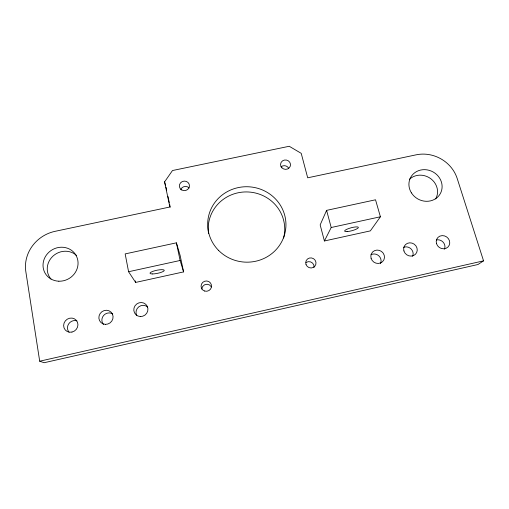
<?xml version="1.0" encoding="UTF-8"?>
<svg xmlns="http://www.w3.org/2000/svg" width="509" height="509" viewBox="0 0 509 509"><rect width="100%" height="100%" fill="white"/><g stroke="black" fill="none" stroke-linecap="round" stroke-linejoin="round"><path stroke-width="0.76" d="M326.6 210.37L320.161 224.902L324.411 240.973L370.348 230.882L380.408 216.77L375.527 199.795L326.6 210.37L331.2 227.51L324.411 240.973M164.579 181.885L172.481 170.534L289.233 146.274L301.22 153.343L307.69 177.806L416.12 154.831A33.81 31.017 28.2 0 1 457.216 178.551L483.55 260.85L477.97 264.508L44.124 362.726L39.696 361.205L25.825 271.609A35.7 33.32 -32 0 1 55.061 231.334L169.885 207.004L164.579 181.885L165.603 185.67M39.696 361.205L483.55 260.85M135.629 282.431L183.596 271.895L180.11 255.384L176.4 242.831L125.169 253.908L128.58 271.73L135.629 282.431L135.337 280.917M128.58 271.73L180.122 260.481L183.596 271.895M331.2 227.51L380.408 216.77M166.01 187.191L166.659 190.264M167.964 196.423L169.262 202.576M169.586 204.115L170.241 207.195M176.4 242.831L180.122 260.481M208.518 233.542A38.283 36.947 4.5 0 1 248.615 192.001A38.283 36.947 4.5 0 1 283.602 238.021M201.736 289.074A5.128 5.039 -18.5 0 1 211.4 286.93M180.727 189.679A4.95 4.689 -8.1 0 1 189.106 187.923M306.081 262.51A5.077 4.912 27.1 0 1 314.066 267.422M280.993 166.876A4.88 4.6 10.5 0 1 288.622 168.148M51.04 279.091A17.446 16.307 -32.4 0 1 52.968 256.129A17.446 16.307 -32.4 0 1 76.592 255.512M409.58 179.187A16.536 15.213 28.4 0 1 430.856 178.767A16.536 15.213 28.4 0 1 435.647 198.93M103.486 324.481A7.088 6.763 -40.5 0 1 103.677 315.389A7.088 6.763 -40.5 0 1 112.782 313.958M403.548 247.355A6.802 6.362 35.1 0 1 411.087 248.952A6.802 6.362 35.1 0 1 412.583 256.345M69.039 332.186A7.177 6.757 -41.9 0 1 68.766 323.769A7.177 6.757 -41.9 0 1 76.904 320.835M436.404 239.943A6.802 6.286 35.8 0 1 443.256 242.303A6.802 6.286 35.8 0 1 444.427 249.219M371.01 254.716A6.795 6.439 34.1 0 1 378.868 255.874A6.795 6.439 34.1 0 1 380.497 263.522M136.673 315.376A7.005 6.763 -38 0 1 147.718 307.112M218.539 250.371A39.142 37.711 4.6 0 0 284.385 235.234A39.142 37.711 4.6 0 0 237.525 187.757A39.142 37.711 4.6 0 0 218.539 250.371M306.062 264.661A5.192 5.014 26.6 0 0 314.899 266.175A5.192 5.014 26.6 0 0 311.61 257.955A5.192 5.014 26.6 0 0 306.062 264.661M281.941 167.836A4.988 4.689 10.4 0 0 290.315 166.068A4.988 4.689 10.4 0 0 284.34 160.074A4.988 4.689 10.4 0 0 281.941 167.836M181.643 189.921A5.058 4.785 -7.9 0 0 189.456 186.078A5.058 4.785 -7.9 0 0 182.139 181.63A5.058 4.785 -7.9 0 0 181.643 189.921M204.701 291.053A5.243 5.147 -17.5 0 0 211.42 284.983A5.243 5.147 -17.5 0 0 202.779 282.342A5.243 5.147 -17.5 0 0 204.701 291.053M58.84 281.21A17.847 16.657 -32 0 0 76.496 256.243A17.847 16.657 -32 0 0 46.287 255.206A17.847 16.657 -32 0 0 58.84 281.21M411.425 192.873A16.905 15.505 28.2 0 0 440.164 193.91A16.905 15.505 28.2 0 0 424.951 169.662A16.905 15.505 28.2 0 0 411.425 192.873M71.96 332.072A7.342 6.91 -41.5 0 0 76.318 320.314A7.342 6.91 -41.5 0 0 64.089 323.056A7.342 6.91 -41.5 0 0 71.96 332.072M140.357 316.534A7.171 6.916 -37.3 0 0 147.235 306.253A7.171 6.916 -37.3 0 0 135.006 305.807A7.171 6.916 -37.3 0 0 140.357 316.534M371.074 258.248A6.954 6.572 33.7 0 0 382.552 261.677A6.954 6.572 33.7 0 0 379.339 250.377A6.954 6.572 33.7 0 0 371.074 258.248M436.506 243.665A6.954 6.42 35.5 0 0 447.952 247.056A6.954 6.42 35.5 0 0 444.497 235.902A6.954 6.42 35.5 0 0 436.506 243.665M105.369 324.36A7.253 6.916 -39.9 0 0 112.406 314.008A7.253 6.916 -39.9 0 0 100.127 313.557A7.253 6.916 -39.9 0 0 105.369 324.36M403.911 250.924A6.954 6.496 34.8 0 0 415.376 254.341A6.954 6.496 34.8 0 0 412.042 243.111A6.954 6.496 34.8 0 0 403.911 250.924M152.56 273.944A7.279 1.584 -11.7 0 0 164.165 270.699A7.279 1.584 -11.7 0 0 154.685 270.769A7.279 1.584 -11.7 0 0 152.56 273.944M347.1 231.582A7.113 1.514 -15.1 0 0 358.291 227.778A7.113 1.514 -15.1 0 0 349.155 228.376A7.113 1.514 -15.1 0 0 347.1 231.582"/></g></svg>
